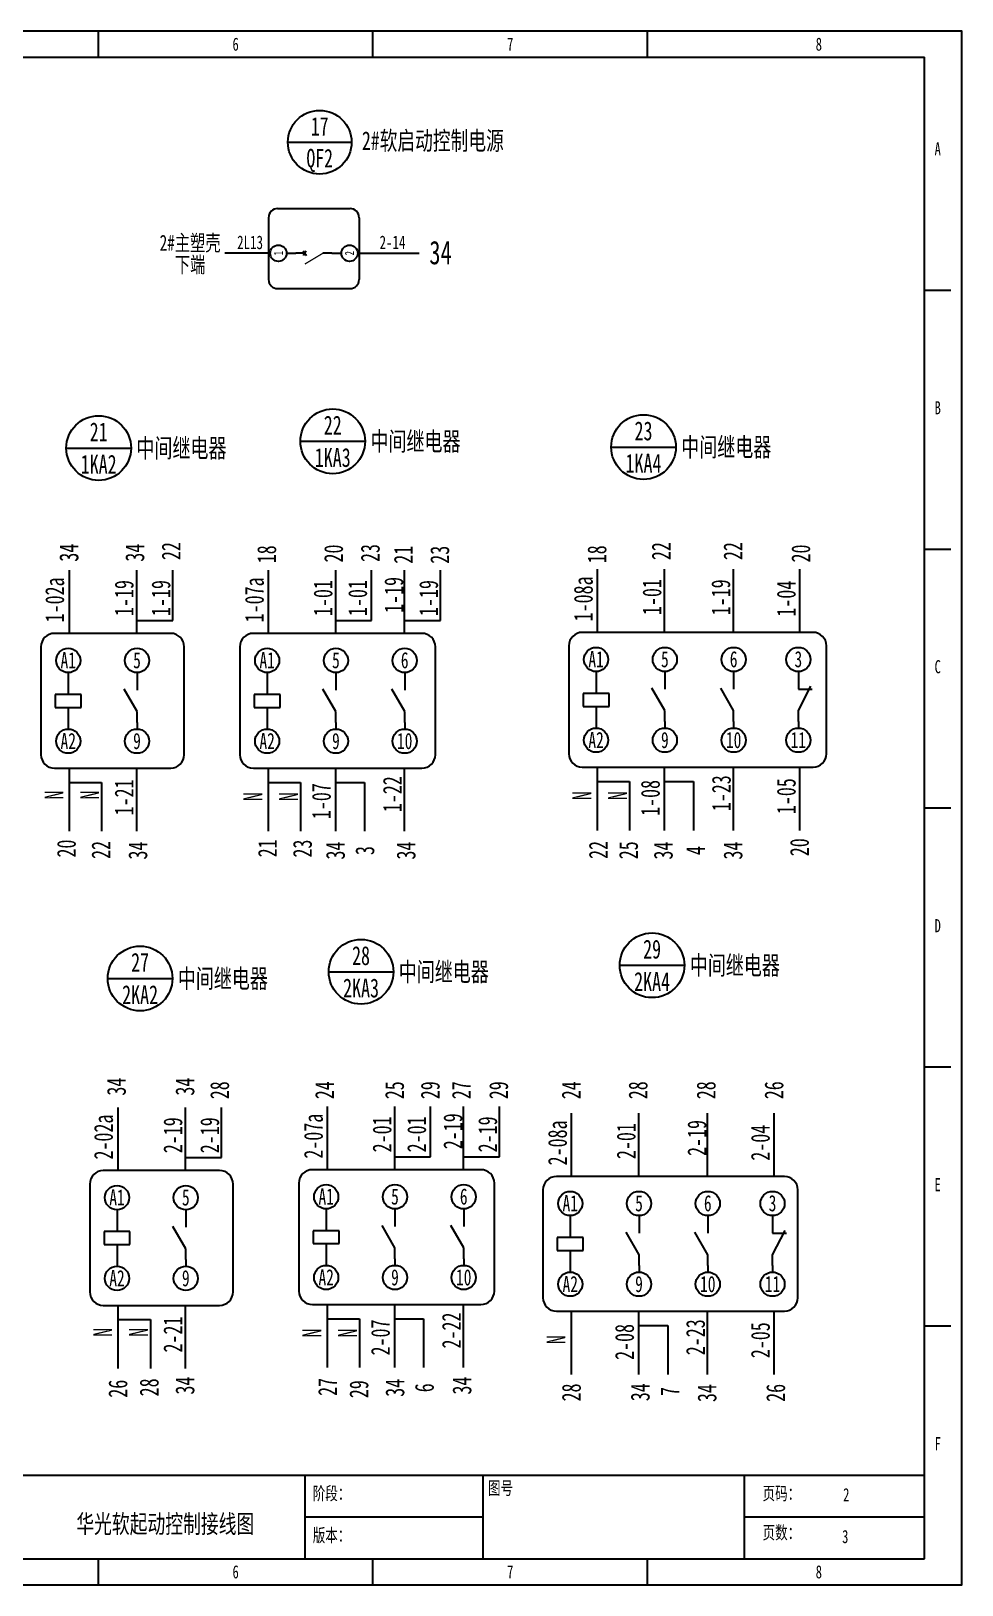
# Model space of a CAD drawing. Header units: millimetres. Extents: x 401220 to 2750366, y -101310 to 943175.
# Drawn here: x 1283485 to 1309834, y 279611 to 323583 of the extents above; entities that cross this region are included whole.
import ezdxf
from ezdxf.enums import TextEntityAlignment as Align

# ---------------------------------------------------------------- set-up
doc = ezdxf.new("R2010")
doc.units = ezdxf.units.MM
doc.layers.add('图框_标题栏属性', color=4, linetype='Continuous')
doc.styles.add('IDQSTYLE', font='NSimSun.ttf', dxfattribs={"width": 0.7})
doc.styles.add('工程字', font='gbenor.shx', dxfattribs={"width": 0.8, "bigfont": 'hztxt.shx'})

msp = doc.modelspace()

# ---------------------------------------------------------------- linework, layer by layer
at = {"ltscale": 4}
for p, q in [((1285389.53735, 322843.06986), (1285389.53735, 323583.33771)), ((1293162.34978, 322843.06986), (1293162.34978, 323583.33771)), ((1300935.16221, 322843.06986), (1300935.16221, 323583.33771)), ((1308778.45877, 316254.68599), (1309518.72662, 316254.68599)), ((1308778.45877, 308926.03427), (1309518.72662, 308926.03427)), ((1308778.45877, 301597.38256), (1309518.72662, 301597.38256)), ((1308778.45877, 294268.73084), (1309518.72662, 294268.73084)), ((1308778.45877, 286940.07912), (1309518.72662, 286940.07912)), ((1249338.49305, 282720.55237), (1307967.70679, 282720.55237)), ((1249703.04394, 282720.55237), (1308332.25768, 282720.55237)), ((1249784.69414, 282720.55237), (1308413.90788, 282720.55237)), ((1250149.24503, 282720.55237), (1308778.45877, 282720.55237)), ((1291237.65337, 282720.55237), (1291237.65337, 280351.69525)), ((1296271.47475, 282720.55237), (1296271.47475, 280351.69525)), ((1303674.15326, 282720.55237), (1303674.15326, 280351.69525)), ((1291237.65337, 281536.12381), (1296271.47475, 281536.12381)), ((1303674.15326, 281536.12381), (1307967.70679, 281536.12381)), ((1304038.70415, 281536.12381), (1308332.25768, 281536.12381)), ((1304120.35435, 281536.12381), (1308413.90788, 281536.12381)), ((1304484.90524, 281536.12381), (1308778.45877, 281536.12381)), ((1285389.53735, 279611.4274), (1285389.53735, 280351.69525)), ((1293162.34978, 279611.4274), (1293162.34978, 280351.69525)), ((1300935.16221, 279611.4274), (1300935.16221, 280351.69525))]:
    msp.add_line(p, q, dxfattribs=at)
for p, q in [((1249338.49305, 322843.06986), (1308778.45877, 322843.06986)), ((1308778.45877, 280351.69525), (1308778.45877, 322843.06986)), ((1290753.87024, 320438.00901), (1292556.4788, 320438.00901)), ((1290464.0831, 318559.44046), (1292515.09196, 318559.44046)), ((1290207.707, 318303.06435), (1290207.707, 316552.26892)), ((1292771.46807, 318303.06435), (1292771.46807, 316552.26892)), ((1289874.29743, 317302.56138), (1288968.9325, 317302.56138)), ((1290212.69682, 317302.56138), (1289453.82355, 317302.56138)), ((1290717.44489, 317297.08579), (1290976.83532, 317297.08579)), ((1291233.21143, 317297.08577), (1290976.83532, 317297.08579)), ((1291188.37466, 317364.39019), (1291278.0482, 317229.78135)), ((1291196.52679, 317229.78135), (1291276.41778, 317364.39018)), ((1292002.33975, 317297.08571), (1291745.96364, 317297.08573)), ((1292002.33975, 317297.08579), (1292268.35331, 317297.08579)), ((1292729.8303, 317297.08579), (1294468.42168, 317297.08579)), ((1290464.0831, 316295.89281), (1292515.09196, 316295.89281)), ((1284483.20103, 311783.74016), (1286313.97535, 311783.74016)), ((1291108.43293, 311973.97868), (1292939.20725, 311973.97868)), ((1299905.4738, 311811.73301), (1301736.24812, 311811.73301)), ((1284573.02036, 306538.8807), (1284573.02036, 308326.31147)), ((1286477.30047, 306538.8807), (1286477.30047, 308326.31147)), ((1287494.29077, 306906.44275), (1287494.29077, 308326.31147)), ((1290203.50493, 306538.8807), (1290203.50493, 308326.31147)), ((1292107.78504, 306538.8807), (1292107.78504, 308326.31147)), ((1293124.77534, 306906.44275), (1293124.77534, 308326.31147)), ((1294054.32289, 306538.8807), (1294054.32289, 308326.31147)), ((1295071.31319, 306906.44275), (1295071.31319, 308326.31147)), ((1299514.44599, 306566.87354), (1299514.44599, 308354.30431)), ((1301418.7261, 306566.87354), (1301418.7261, 308354.30431)), ((1303365.26395, 306566.87354), (1303365.26395, 308354.30431)), ((1305248.70689, 306566.87354), (1305248.70689, 308354.30431)), ((1287439.39422, 306538.8807), (1284146.58617, 306538.8807)), ((1286477.30047, 306906.44275), (1287494.29077, 306906.44275)), ((1294547.0525, 306538.8807), (1289777.07097, 306538.8807)), ((1292107.78504, 306906.44275), (1293124.77534, 306906.44275)), ((1294054.32289, 306906.44275), (1295071.31319, 306906.44275)), ((1305620.00195, 306566.87354), (1299088.01181, 306566.87354)), ((1283765.17486, 306157.46939), (1283765.17486, 303106.17886)), ((1287820.80554, 303106.17886), (1287820.80554, 306157.46939)), ((1289395.65943, 306157.46939), (1289395.65943, 303106.17886)), ((1294928.46381, 303106.17886), (1294928.46381, 306157.46939)), ((1298706.60049, 306185.46223), (1298706.60049, 303134.1717)), ((1306001.41326, 303134.1717), (1306001.41326, 306185.46223)), ((1284537.08444, 305239.4437), (1284537.0844, 304812.26302)), ((1284537.08444, 305429.26946), (1284537.08444, 305239.4437)), ((1286483.62229, 305239.4437), (1286483.62226, 304934.31465)), ((1286483.62229, 305429.26946), (1286483.62229, 305239.4437)), ((1290167.56901, 305239.4437), (1290167.56897, 304812.26302)), ((1290167.56901, 305429.26946), (1290167.56901, 305239.4437)), ((1292114.10686, 305239.4437), (1292114.10683, 304934.31465)), ((1292114.10686, 305429.26946), (1292114.10686, 305239.4437)), ((1294060.64471, 305239.4437), (1294060.64469, 304934.31465)), ((1294060.64471, 305429.26946), (1294060.64471, 305239.4437)), ((1299478.51007, 305267.43654), (1299478.51004, 304840.25587)), ((1299478.51007, 305457.2623), (1299478.51007, 305267.43654)), ((1301425.04792, 305267.43654), (1301425.0479, 304962.30749)), ((1301425.04792, 305457.2623), (1301425.04792, 305267.43654)), ((1303371.58577, 305267.43654), (1303371.58575, 304962.30749)), ((1303371.58577, 305457.2623), (1303371.58577, 305267.43654)), ((1305203.86621, 305267.43638), (1305203.86619, 304962.30733)), ((1305203.86621, 305457.2623), (1305203.86621, 305267.43654)), ((1284170.92954, 304812.26305), (1284170.92951, 304446.10819)), ((1284903.23927, 304812.263), (1284170.92954, 304812.26305)), ((1284903.23924, 304446.10813), (1284903.23927, 304812.263)), ((1286483.62221, 304324.05654), (1286117.4674, 304958.2554)), ((1289801.41411, 304812.26305), (1289801.41408, 304446.10819)), ((1290533.72383, 304812.263), (1289801.41411, 304812.26305)), ((1290533.72381, 304446.10813), (1290533.72383, 304812.263)), ((1292114.10678, 304324.05654), (1291747.95197, 304958.2554)), ((1294060.64464, 304324.05654), (1293694.48982, 304958.2554)), ((1299112.35517, 304840.2559), (1299112.35514, 304474.10103)), ((1299844.6649, 304840.25584), (1299112.35517, 304840.2559)), ((1299844.66487, 304474.10097), (1299844.6649, 304840.25584)), ((1301425.04785, 304352.04938), (1301058.89304, 304986.24824)), ((1303371.5857, 304352.04938), (1303005.43089, 304986.24824)), ((1305203.86614, 304352.04922), (1305557.22955, 305040.90907)), ((1305203.86619, 304962.30733), (1305596.12299, 304962.30729)), ((1284170.92951, 304446.10819), (1284903.23924, 304446.10813)), ((1284537.08437, 304446.10816), (1284537.08434, 304018.92749)), ((1286483.62219, 304018.92749), (1286483.62221, 304324.05654)), ((1289801.41408, 304446.10819), (1290533.72381, 304446.10813)), ((1290167.56894, 304446.10816), (1290167.56891, 304018.92749)), ((1292114.10676, 304018.92749), (1292114.10678, 304324.05654)), ((1294060.64461, 304018.92749), (1294060.64464, 304324.05654)), ((1299112.35514, 304474.10103), (1299844.66487, 304474.10097)), ((1299478.51001, 304474.101), (1299478.50997, 304046.92033)), ((1301425.04782, 304046.92033), (1301425.04785, 304352.04938)), ((1303371.58568, 304046.92033), (1303371.5857, 304352.04938)), ((1305203.86611, 304046.92017), (1305203.86614, 304352.04922)), ((1284537.08444, 304018.92749), (1284537.08444, 303832.23494)), ((1286483.62229, 304018.92749), (1286483.62229, 303832.23494)), ((1290167.56901, 304018.92749), (1290167.56901, 303832.23494)), ((1292114.10686, 304018.92749), (1292114.10686, 303832.23494)), ((1294060.64471, 304018.92749), (1294060.64471, 303832.23494)), ((1299478.51007, 304046.92033), (1299478.51007, 303860.22778)), ((1301425.04792, 304046.92033), (1301425.04792, 303860.22778)), ((1303371.58577, 304046.92033), (1303371.58577, 303860.22778)), ((1305203.86621, 304046.92033), (1305203.86621, 303860.22778)), ((1284146.58617, 302724.76754), (1287439.39422, 302724.76754)), ((1284573.02036, 300937.33677), (1284573.02036, 302724.76754)), ((1286477.30047, 300937.33677), (1286477.30047, 302724.76754)), ((1289777.07074, 302724.76754), (1294547.0525, 302724.76754)), ((1290203.50493, 300937.33677), (1290203.50493, 302724.76754)), ((1292107.78504, 300937.33677), (1292107.78504, 302724.76754)), ((1294054.32289, 300937.33677), (1294054.32289, 302724.76754)), ((1299088.01181, 302752.76038), (1305620.00195, 302752.76038)), ((1299514.44599, 300965.32962), (1299514.44599, 302752.76038)), ((1301418.7261, 300965.32962), (1301418.7261, 302752.76038)), ((1303365.26395, 300965.32962), (1303365.26395, 302752.76038)), ((1305248.70689, 300965.32962), (1305248.70689, 302752.76038)), ((1284573.02036, 302321.01144), (1285481.59534, 302321.01144)), ((1285481.59534, 302321.01144), (1285481.59534, 300937.33677)), ((1290203.50493, 302321.01144), (1291112.07991, 302321.01144)), ((1291112.07991, 302321.01144), (1291112.07991, 300937.33677)), ((1292107.78504, 302321.01144), (1292925.46084, 302321.01144)), ((1292925.46084, 302321.01144), (1292925.46084, 300937.33677)), ((1299514.44599, 302349.00428), (1300423.02098, 302349.00428)), ((1300423.02098, 302349.00428), (1300423.02098, 300965.32962)), ((1301418.7261, 302349.00428), (1302236.4019, 302349.00428)), ((1302236.4019, 302349.00428), (1302236.4019, 300965.32962)), ((1291909.74951, 296962.56534), (1293740.52382, 296962.56534)), ((1300147.86491, 297145.46945), (1301978.63922, 297145.46945)), ((1285655.55656, 296772.32683), (1287486.33088, 296772.32683)), ((1285953.77845, 291336.76171), (1285953.77845, 293124.19247)), ((1287858.05855, 291336.76171), (1287858.05855, 293124.19247)), ((1288875.04886, 291704.32375), (1288875.04886, 293124.19247)), ((1291874.49683, 291361.61423), (1291874.49683, 293149.045)), ((1293778.77694, 291361.61423), (1293778.77694, 293149.045)), ((1294795.76724, 291729.17628), (1294795.76724, 293149.045)), ((1295725.31479, 291361.61423), (1295725.31479, 293149.045)), ((1296742.30509, 291729.17628), (1296742.30509, 293149.045)), ((1298783.08454, 291171.37571), (1298783.08454, 292958.80648)), ((1300687.36465, 291171.37571), (1300687.36465, 292958.80648)), ((1302633.9025, 291171.37571), (1302633.9025, 292958.80648)), ((1304517.34544, 291171.37571), (1304517.34544, 292958.80648)), ((1287858.05855, 291704.32375), (1288875.04886, 291704.32375)), ((1293778.77694, 291729.17628), (1294795.76724, 291729.17628)), ((1295725.31479, 291729.17628), (1296742.30509, 291729.17628)), ((1288820.15231, 291336.76171), (1285527.34426, 291336.76171)), ((1296218.0444, 291361.61423), (1291448.06287, 291361.61423)), ((1304808.66088, 291171.37571), (1298356.65066, 291171.37571)), ((1285145.93294, 290955.35039), (1285145.93294, 287904.05986)), ((1289201.56362, 287904.05986), (1289201.56362, 290955.35039)), ((1291066.65133, 290980.20291), (1291066.65133, 287928.91238)), ((1296599.45572, 287928.91238), (1296599.45572, 290980.20291)), ((1297975.23904, 290789.9644), (1297975.23904, 287738.67387)), ((1305190.0722, 287738.67387), (1305190.0722, 290789.9644)), ((1285917.84252, 290227.15047), (1285917.84252, 290037.3247)), ((1287864.38037, 290227.15047), (1287864.38037, 290037.3247)), ((1291838.56091, 290252.00299), (1291838.56091, 290062.17723)), ((1293785.09876, 290252.00299), (1293785.09876, 290062.17723)), ((1295731.63661, 290252.00299), (1295731.63661, 290062.17723)), ((1285917.84252, 290037.3247), (1285917.84249, 289610.14403)), ((1287864.38037, 290037.3247), (1287864.38035, 289732.19565)), ((1291838.56091, 290062.17723), (1291838.56087, 289634.99655)), ((1293785.09869, 289146.79007), (1293418.94387, 289780.98892)), ((1293785.09876, 290062.17723), (1293785.09873, 289757.04817)), ((1295731.63654, 289146.79007), (1295365.48172, 289780.98892)), ((1295731.63661, 290062.17723), (1295731.63659, 289757.04817)), ((1298747.14862, 289871.93871), (1298747.14858, 289444.75804)), ((1298747.14862, 290061.76448), (1298747.14862, 289871.93871)), ((1300693.68647, 289871.93871), (1300693.68645, 289566.80966)), ((1300693.68647, 290061.76448), (1300693.68647, 289871.93871)), ((1302640.22432, 289871.93871), (1302640.2243, 289566.80966)), ((1302640.22432, 290061.76448), (1302640.22432, 289871.93871)), ((1304472.50476, 289871.93855), (1304472.50473, 289566.8095)), ((1304472.50476, 290061.76448), (1304472.50476, 289871.93871)), ((1285551.68762, 289610.14406), (1285551.68759, 289243.9892)), ((1286283.99735, 289610.144), (1285551.68762, 289610.14406)), ((1286283.99732, 289243.98914), (1286283.99735, 289610.144)), ((1287864.3803, 289121.93754), (1287498.22549, 289756.1364)), ((1291472.40601, 289634.99658), (1291472.40598, 289268.84172)), ((1292204.71574, 289634.99652), (1291472.40601, 289634.99658)), ((1292204.71571, 289268.84166), (1292204.71574, 289634.99652)), ((1298380.99372, 289444.75807), (1298380.99369, 289078.6032)), ((1299113.30345, 289444.75801), (1298380.99372, 289444.75807)), ((1299113.30342, 289078.60314), (1299113.30345, 289444.75801)), ((1300693.6864, 288956.55155), (1300327.53158, 289590.75041)), ((1302640.22425, 288956.55155), (1302274.06944, 289590.75041)), ((1304472.50469, 288956.55139), (1304825.8681, 289645.41124)), ((1304472.50473, 289566.8095), (1304864.76154, 289566.80947)), ((1285551.68759, 289243.9892), (1286283.99732, 289243.98914)), ((1285917.84246, 289243.98917), (1285917.84242, 288816.80849)), ((1287864.38028, 288816.80849), (1287864.3803, 289121.93754)), ((1291472.40598, 289268.84172), (1292204.71571, 289268.84166)), ((1291838.56084, 289268.84169), (1291838.56081, 288841.66102)), ((1293785.09866, 288841.66102), (1293785.09869, 289146.79007)), ((1295731.63651, 288841.66102), (1295731.63654, 289146.79007)), ((1298380.99369, 289078.6032), (1299113.30342, 289078.60314)), ((1298747.14855, 289078.60317), (1298747.14852, 288651.4225)), ((1300693.68637, 288651.4225), (1300693.6864, 288956.55155)), ((1302640.22422, 288651.4225), (1302640.22425, 288956.55155)), ((1304472.50466, 288651.42234), (1304472.50469, 288956.55139)), ((1285917.84252, 288816.80849), (1285917.84252, 288630.11594)), ((1287864.38037, 288816.80849), (1287864.38037, 288630.11594)), ((1291838.56091, 288841.66102), (1291838.56091, 288654.96847)), ((1293785.09876, 288841.66102), (1293785.09876, 288654.96847)), ((1295731.63661, 288841.66102), (1295731.63661, 288654.96847)), ((1298747.14862, 288651.4225), (1298747.14862, 288464.72995)), ((1300693.68647, 288651.4225), (1300693.68647, 288464.72995)), ((1302640.22432, 288651.4225), (1302640.22432, 288464.72995)), ((1304472.50476, 288651.4225), (1304472.50476, 288464.72995)), ((1285527.34426, 287522.64854), (1288820.15231, 287522.64854)), ((1285953.77845, 285735.21778), (1285953.77845, 287522.64854)), ((1287858.05855, 285735.21778), (1287858.05855, 287522.64854)), ((1291448.06265, 287547.50107), (1296218.0444, 287547.50107)), ((1291874.49683, 285760.0703), (1291874.49683, 287547.50107)), ((1291874.49683, 287143.74497), (1292783.07181, 287143.74497)), ((1292783.07181, 287143.74497), (1292783.07181, 285760.0703)), ((1293778.77694, 285760.0703), (1293778.77694, 287547.50107)), ((1293778.77694, 287143.74497), (1294596.45274, 287143.74497)), ((1294596.45274, 287143.74497), (1294596.45274, 285760.0703)), ((1295725.31479, 285760.0703), (1295725.31479, 287547.50107)), ((1298356.65036, 287357.26255), (1304808.66088, 287357.26255)), ((1298783.08454, 285569.83179), (1298783.08454, 287357.26255)), ((1300687.36465, 285569.83179), (1300687.36465, 287357.26255)), ((1302633.9025, 285569.83179), (1302633.9025, 287357.26255)), ((1304517.34544, 285569.83179), (1304517.34544, 287357.26255)), ((1285953.77845, 287118.89245), (1286862.35343, 287118.89245)), ((1286862.35343, 287118.89245), (1286862.35343, 285735.21778)), ((1300687.36465, 286953.50646), (1301505.04045, 286953.50646)), ((1301505.04045, 286953.50646), (1301505.04045, 285569.83179)), ((1249338.49305, 280351.69525), (1307967.70679, 280351.69525)), ((1249703.04394, 280351.69525), (1308332.25768, 280351.69525)), ((1249784.69414, 280351.69525), (1308413.90788, 280351.69525)), ((1250149.24503, 280351.69525), (1308778.45877, 280351.69525))]:
    msp.add_line(p, q)
msp.add_lwpolyline([(1247709.90378, 279611.4274), (1309834.04588, 279611.4274), (1309834.04588, 323583.33771), (1247709.90378, 323583.33771)], close=True, dxfattribs=at)
at = {"const_width": 35.89265}
msp.add_lwpolyline([(1291745.96364, 317297.08573), (1291233.2114, 316989.43444)], dxfattribs=at)
for centre, radius in [((1291655.17452, 320438.00901), 901.30428), ((1290486.70639, 317297.08579), 230.7385), ((1292499.0918, 317297.08579), 230.7385), ((1285398.58819, 311783.74016), 915.38716), ((1292023.82009, 311973.97868), 915.38716), ((1300820.86096, 311811.73301), 915.38716), ((1284537.08444, 305772.53965), 343.27018), ((1286483.62229, 305772.53965), 343.27018), ((1290167.56901, 305772.53965), 343.27018), ((1292114.10686, 305772.53965), 343.27018), ((1294060.64471, 305772.53965), 343.27018), ((1299478.51007, 305800.53249), 343.27018), ((1301425.04792, 305800.53249), 343.27018), ((1303371.58577, 305800.53249), 343.27018), ((1305203.86621, 305800.53249), 343.27018), ((1299478.51007, 303516.95759), 343.27018), ((1301425.04792, 303516.95759), 343.27018), ((1303371.58577, 303516.95759), 343.27018), ((1305203.86621, 303516.95759), 343.27018), ((1284537.08444, 303488.96475), 343.27018), ((1286483.62229, 303488.96475), 343.27018), ((1290167.56901, 303488.96475), 343.27018), ((1292114.10686, 303488.96475), 343.27018), ((1294060.64471, 303488.96475), 343.27018), ((1292825.13666, 296962.56534), 915.38716), ((1301063.25206, 297145.46945), 915.38716), ((1286570.94372, 296772.32683), 915.38716), ((1285917.84252, 290570.42065), 343.27018), ((1287864.38037, 290570.42065), 343.27018), ((1291838.56091, 290595.27318), 343.27018), ((1293785.09876, 290595.27318), 343.27018), ((1295731.63661, 290595.27318), 343.27018), ((1298747.14862, 290405.03466), 343.27018), ((1300693.68647, 290405.03466), 343.27018), ((1302640.22432, 290405.03466), 343.27018), ((1304472.50476, 290405.03466), 343.27018), ((1285917.84252, 288286.84576), 343.27018), ((1287864.38037, 288286.84576), 343.27018), ((1291838.56091, 288311.69828), 343.27018), ((1293785.09876, 288311.69828), 343.27018), ((1295731.63661, 288311.69828), 343.27018), ((1298747.14862, 288121.45977), 343.27018), ((1300693.68647, 288121.45977), 343.27018), ((1302640.22432, 288121.45977), 343.27018), ((1304472.50476, 288121.45977), 343.27018)]:
    msp.add_circle(centre, radius)
for centre, radius, start, end in [((1290464.0831, 318303.06435), 256.37611, 90, 180), ((1292515.09196, 318303.06435), 256.37611, 0, 90), ((1290464.0831, 316552.26892), 256.37611, 180, 270), ((1292515.09196, 316552.26892), 256.37611, 270, 0), ((1284146.58617, 306157.46939), 381.41132, 90, 180), ((1287439.39422, 306157.46939), 381.41132, 0, 90), ((1289777.07074, 306157.46939), 381.41132, 90, 180), ((1294547.0525, 306157.46939), 381.41132, 0, 90), ((1299088.01181, 306185.46223), 381.41132, 90, 180), ((1305620.00195, 306185.46223), 381.41132, 0, 90), ((1284146.58617, 303106.17886), 381.41132, 180, 270), ((1287439.39422, 303106.17886), 381.41132, 270, 0), ((1289777.07074, 303106.17886), 381.41132, 180, 270), ((1294547.0525, 303106.17886), 381.41132, 270, 0), ((1299088.01181, 303134.1717), 381.41132, 180, 270), ((1305620.00195, 303134.1717), 381.41132, 270, 0), ((1285527.34426, 290955.35039), 381.41132, 90, 180), ((1288820.15231, 290955.35039), 381.41132, 0, 90), ((1291448.06265, 290980.20291), 381.41132, 90, 180), ((1296218.0444, 290980.20291), 381.41132, 0, 90), ((1298356.65036, 290789.9644), 381.41132, 90, 180), ((1304808.66088, 290789.9644), 381.41132, 0, 90), ((1285527.34426, 287904.05986), 381.41132, 180, 270), ((1288820.15231, 287904.05986), 381.41132, 270, 0), ((1291448.06265, 287928.91238), 381.41132, 180, 270), ((1296218.0444, 287928.91238), 381.41132, 270, 0), ((1298356.65036, 287738.67387), 381.41132, 180, 270), ((1304808.66088, 287738.67387), 381.41132, 270, 0)]:
    msp.add_arc(centre, radius, start, end)

# ---------------------------------------------------------------- texts
at = {"style": 'IDQSTYLE', "width": 0.7}
for s, p in [('6', (1289275.94357, 322917.09664)), ('7', (1297048.756, 322917.09664)), ('8', (1305783.91663, 322917.09664)), ('A', (1309148.5927, 319956.02524)), ('B', (1309148.5927, 312627.37352)), ('C', (1309148.5927, 305298.72181)), ('D', (1309148.5927, 297970.07009)), ('E', (1309148.5927, 290641.41837)), ('F', (1309148.5927, 283312.76666)), ('6', (1289275.94357, 279685.45419)), ('7', (1297048.756, 279685.45419)), ('8', (1305783.91663, 279685.45419))]:
    msp.add_text(s, height=370.87419, dxfattribs=at).set_placement(p, align=Align.BOTTOM_CENTER)
for s, height, p in [('17', 525.76083, (1291655.17452, 320888.66115)), ('2#软启动控制电源', 525.76083, (1294858.64137, 320482.88616)), ('QF2', 525.76083, (1291655.17452, 319987.35687)), ('2#主塑壳', 451.825713, (1287986.5712, 317590.5646)), ('2L13', 384.564161, (1289684.27399, 317605.04703)), ('2-14', 384.564161, (1293716.24318, 317605.04703)), ('34', 664.91341, (1295075.67542, 317315.50678)), ('下端', 451.825713, (1287986.5712, 316975.22158)), ('22', 533.975843, (1292023.82009, 312431.67226)), ('21', 533.975843, (1285398.58819, 312241.43374)), ('23', 533.975843, (1300820.86096, 312269.42659)), ('1KA3', 533.975843, (1292023.82009, 311516.2851)), ('1KA2', 533.975843, (1285398.58819, 311326.04659)), ('1KA4', 533.975843, (1300820.86096, 311354.03943)), ('29', 533.975843, (1301063.25206, 297603.16303)), ('27', 533.975843, (1286570.94372, 297230.02041)), ('28', 533.975843, (1292825.13666, 297420.25892)), ('2KA4', 533.975843, (1301063.25206, 296687.77587)), ('2KA2', 533.975843, (1286570.94372, 296314.63325)), ('2KA3', 533.975843, (1292825.13666, 296504.87176))]:
    msp.add_text(s, height=height, dxfattribs=at).set_placement(p, align=Align.MIDDLE_CENTER)
for s, height, rotation, p in [('1', 256.37611, 90, (1290614.89444, 317297.08579)), ('2', 256.37611, 90, (1292627.27986, 317297.08579)), ('34', 533.975843, 89.999998466, (1284819.86328, 308822.32967)), ('34', 533.975843, 89.999998466, (1284824.76024, 308822.32967)), ('34', 533.975843, 89.999998466, (1286687.69862, 308822.32967)), ('22', 533.975843, 89.999998466, (1287714.53854, 308867.6395)), ('18', 533.975843, 89.999998466, (1290420.54682, 308777.25774)), ('20', 533.975843, 89.999998466, (1292313.24379, 308799.55335)), ('23', 533.975843, 89.999998466, (1293352.0488, 308812.94907)), ('21', 533.975843, 89.999998466, (1294289.28888, 308764.347)), ('23', 533.975843, 89.999998466, (1295318.82001, 308764.347)), ('18', 533.975843, 89.999998466, (1299768.21735, 308777.25774)), ('22', 533.975843, 89.999998466, (1301587.06994, 308867.6395)), ('22', 533.975843, 89.999998466, (1303619.3217, 308867.6395)), ('20', 533.975843, 89.999998466, (1305539.23109, 308799.55335)), ('1-02a', 533.975843, 89.999998466, (1284420.04213, 307486.83524)), ('1-19', 533.975843, 89.999998466, (1286384.13475, 307538.63917)), ('1-19', 533.975843, 89.999998466, (1287427.30586, 307538.63917)), ('1-07a', 533.975843, 89.999998466, (1290072.12185, 307486.83524)), ('1-01', 533.975843, 89.999998466, (1292014.61932, 307538.63917)), ('1-01', 533.975843, 89.999998466, (1292995.02393, 307538.63917)), ('1-19', 533.975843, 89.999998466, (1294018.74629, 307626.82227)), ('1-19', 533.975843, 89.999998466, (1295004.32828, 307538.63917)), ('1-08a', 533.975843, 89.999998466, (1299383.06292, 307514.82808)), ('1-01', 533.975843, 89.999998466, (1301325.56038, 307566.63201)), ('1-19', 533.975843, 89.999998466, (1303274.45089, 307559.14274)), ('1-04', 533.975843, 89.999998466, (1305126.11866, 307520.6527)), ('1-21', 533.975843, 89.999998466, (1286384.13475, 301897.68458)), ('1-07', 533.975843, 89.999998466, (1291968.74907, 301790.76724)), ('1-22', 533.975843, 89.999998466, (1293978.42275, 301987.6797)), ('1-08', 533.975843, 89.999998466, (1301279.69014, 301882.79868)), ('1-23', 533.975843, 89.999998466, (1303289.36382, 302015.67254)), ('1-05', 533.975843, 89.999998466, (1305126.11866, 301932.127)), ('N', 533.97584, 89.999998466, (1284399.46296, 301963.05115)), ('N', 533.97584, 89.999998466, (1285409.76897, 301963.05115)), ('N', 533.97584, 89.999998466, (1290029.94753, 301916.59918)), ('N', 533.97584, 89.999998466, (1291040.25354, 301916.59918)), ('N', 533.97584, 89.999998466, (1299340.88859, 301944.59202)), ('N', 533.97584, 89.999998466, (1300351.19461, 301944.59202)), ('20', 533.975843, 89.999998466, (1284751.14133, 300450.47735)), ('22', 533.975843, 89.999998466, (1285729.81055, 300409.77901)), ('34', 533.975843, 89.999998466, (1286773.44593, 300393.05575)), ('21', 533.975843, 89.999998466, (1290441.66586, 300455.95175)), ('23', 533.975843, 89.999998466, (1291431.79709, 300449.22467)), ('34', 533.975843, 89.999998466, (1292366.13242, 300393.05575)), ('3', 533.97584, 89.999998466, (1293199.17854, 300393.05575)), ('34', 533.975843, 89.999998466, (1294365.56446, 300393.05575)), ('22', 533.975843, 89.999998466, (1299808.34767, 300409.56873)), ('25', 533.975843, 89.999998466, (1300661.21148, 300401.01675)), ('34', 533.975843, 89.999998466, (1301646.27116, 300393.05575)), ('4', 533.97584, 89.999998466, (1302560.90436, 300393.05575)), ('34', 533.975843, 89.999998466, (1303619.38386, 300393.05575)), ('20', 533.975843, 89.999998466, (1305500.47435, 300486.87647)), ('34', 533.975843, 89.999998466, (1286167.05541, 293712.54572)), ('34', 533.975843, 89.999998466, (1288105.81718, 293712.54572)), ('28', 533.975843, 89.999998466, (1289089.00777, 293610.4439)), ('24', 533.975843, 89.999998466, (1292058.97632, 293610.4439)), ('25', 533.975843, 89.999998466, (1294039.03721, 293610.4439)), ('29', 533.975843, 89.999998466, (1295049.25496, 293610.4439)), ('27', 533.975843, 89.999998466, (1295931.84847, 293610.4439)), ('29', 533.975843, 89.999998466, (1296985.87883, 293610.4439)), ('24', 533.975843, 89.999998466, (1299038.094, 293610.4439)), ('28', 533.975843, 89.999998466, (1300931.61309, 293610.4439)), ('28', 533.975843, 89.999998466, (1302858.12525, 293610.4439)), ('26', 533.975843, 89.999998466, (1304779.2493, 293610.4439)), ('2-02a', 533.975843, 89.999998466, (1285800.80022, 292284.71625)), ('2-07a', 533.975843, 89.999998466, (1291743.11375, 292309.56877)), ('2-19', 533.975843, 89.999998466, (1295689.73819, 292449.5558)), ('2-19', 533.975843, 89.999998466, (1287764.89283, 292336.52017)), ('2-19', 533.975843, 89.999998466, (1288808.06395, 292336.52017)), ('2-01', 533.975843, 89.999998466, (1293685.61122, 292361.3727)), ('2-01', 533.975843, 89.999998466, (1294666.01583, 292361.3727)), ('2-19', 533.975843, 89.999998466, (1296675.32018, 292361.3727)), ('2-08a', 533.975843, 89.999998466, (1298651.70147, 292119.33025)), ('2-01', 533.975843, 89.999998466, (1300594.19893, 292171.13418)), ('2-19', 533.975843, 89.999998466, (1302598.32591, 292259.31728)), ('2-04', 533.975843, 89.999998466, (1304394.75721, 292125.15487)), ('2-21', 533.975843, 89.999998466, (1287764.89283, 286695.56558)), ('2-22', 533.975843, 89.999998466, (1295649.41465, 286810.41322)), ('N', 533.97584, 89.999998466, (1285780.22104, 286760.93215)), ('N', 533.97584, 89.999998466, (1286790.52706, 286760.93215)), ('N', 533.97584, 89.999998466, (1291700.93943, 286739.33271)), ('N', 533.97584, 89.999998466, (1292711.24544, 286739.33271)), ('2-07', 533.975843, 89.999998466, (1293639.74097, 286613.50077)), ('2-08', 533.975843, 89.999998466, (1300548.32869, 286487.30085)), ('2-23', 533.975843, 89.999998466, (1302558.00237, 286620.17471)), ('2-05', 533.975843, 89.999998466, (1304394.75721, 286536.62917)), ('N', 533.97584, 89.999998466, (1298609.52714, 286549.09419)), ('26', 533.975843, 89.999998466, (1286208.243, 285164.12991)), ('28', 533.975843, 89.999998466, (1287093.46151, 285201.87305)), ('34', 533.975843, 89.999998466, (1288105.81718, 285252.84755)), ('27', 533.975843, 89.999998466, (1292144.26138, 285214.75758)), ('34', 533.975843, 89.999998466, (1294049.2356, 285190.17681)), ('34', 533.975843, 89.999998466, (1295946.91492, 285252.84755)), ('29', 533.975843, 89.999998466, (1293030.76957, 285150.32838)), ('6', 533.97584, 89.999998466, (1294883.62514, 285190.17681)), ('28', 533.975843, 89.999998466, (1299044.36327, 285057.73148)), ('34', 533.975843, 89.999998466, (1300993.67012, 285065.33582)), ('7', 533.97584, 89.999998466, (1301832.33546, 285086.37312)), ('34', 533.975843, 89.999998466, (1302883.70788, 285039.63677)), ('26', 533.975843, 89.999998466, (1304827.99906, 285046.27087))]:
    msp.add_text(s, height=height, rotation=rotation, dxfattribs=at).set_placement(p, align=Align.CENTER)
for p in [(1293091.77178, 311973.97868), (1286466.53988, 311783.74016), (1301888.81264, 311811.73301), (1293893.08835, 296962.56534), (1302131.20375, 297145.46945), (1287638.8954, 296772.32683)]:
    msp.add_text('中间继电器', height=533.975843, dxfattribs=at).set_placement(p, align=Align.MIDDLE_LEFT)
for s, height, p in [('A1', 457.693579, (1284537.08444, 305552.25193)), ('5', 457.69358, (1286483.62229, 305552.25193)), ('A1', 457.693579, (1290167.56901, 305552.25193)), ('5', 457.69358, (1292114.10686, 305552.25193)), ('6', 457.69358, (1294060.64471, 305552.25193)), ('A1', 457.693579, (1299478.51007, 305580.24477)), ('5', 457.69358, (1301425.04792, 305580.24477)), ('6', 457.69358, (1303371.58577, 305580.24477)), ('3', 457.69358, (1305203.86621, 305580.24477)), ('A2', 457.693579, (1284537.08444, 303264.56201)), ('9', 457.69358, (1286483.62229, 303264.56201)), ('A2', 457.693579, (1290167.56901, 303264.56201)), ('9', 457.69358, (1292114.10686, 303264.56201)), ('10', 457.693579, (1294060.64471, 303264.56201)), ('A2', 457.693579, (1299478.51007, 303292.55485)), ('9', 457.69358, (1301425.04792, 303292.55485)), ('10', 457.693579, (1303371.58577, 303292.55485)), ('11', 457.693579, (1305203.86621, 303292.55485)), ('A1', 457.693579, (1285917.84252, 290350.13294)), ('5', 457.69358, (1287864.38037, 290350.13294)), ('A1', 457.693579, (1291838.56091, 290374.98546)), ('5', 457.69358, (1293785.09876, 290374.98546)), ('6', 457.69358, (1295731.63661, 290374.98546)), ('A1', 457.693579, (1298747.14862, 290184.74694)), ('5', 457.69358, (1300693.68647, 290184.74694)), ('6', 457.69358, (1302640.22432, 290184.74694)), ('3', 457.69358, (1304472.50476, 290184.74694)), ('A2', 457.693579, (1285917.84252, 288062.44301)), ('9', 457.69358, (1287864.38037, 288062.44301)), ('A2', 457.693579, (1291838.56091, 288087.29554)), ('9', 457.69358, (1293785.09876, 288087.29554)), ('10', 457.693579, (1295731.63661, 288087.29554)), ('A2', 457.693579, (1298747.14862, 287897.05702)), ('9', 457.69358, (1300693.68647, 287897.05702)), ('10', 457.693579, (1302640.22432, 287897.05702)), ('11', 457.693579, (1304472.50476, 287897.05702)), ('2', 370.87419, (1306561.19787, 281980.28452)), ('3', 370.87419, (1306531.61291, 280795.85596))]:
    msp.add_text(s, height=height, dxfattribs=at).set_placement(p, align=Align.CENTER)
for s, p in [('阶段：', (1291459.73373, 281906.25774)), ('图号', (1296419.52832, 282054.31131)), ('页码：', (1304192.34075, 281906.25774)), ('版本：', (1291459.73373, 280721.82918)), ('页数：', (1304192.34075, 280795.85596))]:
    msp.add_text(s, height=370.874193, dxfattribs=at).set_placement(p, align=Align.BOTTOM_LEFT)
at = {"layer": '图框_标题栏属性', "color": 0, "style": '工程字', "width": 0.85}
msp.add_text('华光软起动控制接线图', height=592.8, dxfattribs=at).set_placement((1284764.67555, 281020.62327))

doc.saveas('drawing.dxf')
